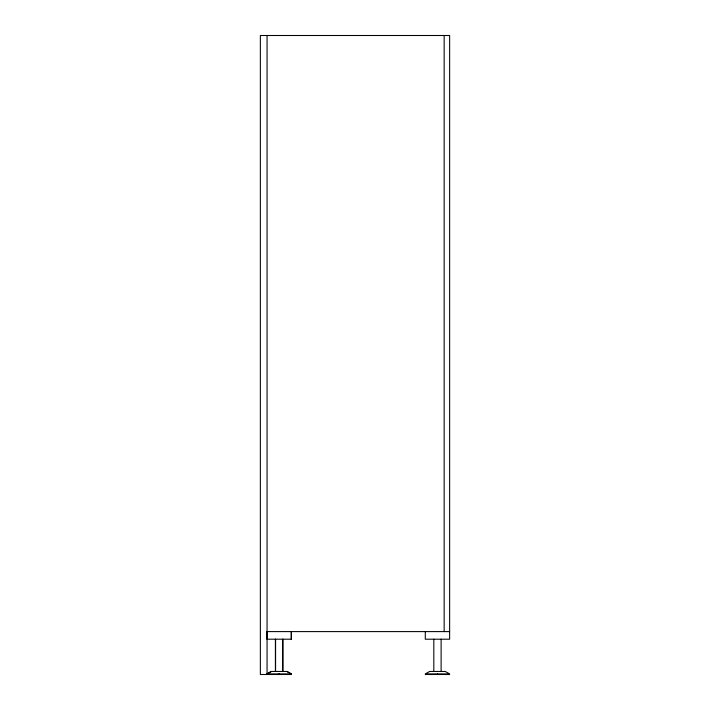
<?xml version="1.0" encoding="UTF-8"?>
<svg xmlns="http://www.w3.org/2000/svg" width="710" height="710" viewBox="0 0 710 710"><rect width="100%" height="100%" fill="white"/><g stroke="black" fill="none" stroke-linecap="round" stroke-linejoin="round"><path stroke-width="1.06" d="M267.058 673.914L271.442 671.456M449.634 631.598L266.88 631.598L266.88 639.204L291.402 639.204L291.402 631.598M291.402 674.5L260.366 674.5L260.366 35.5L449.634 35.5L449.634 639.204L425.29 639.204L425.29 631.598M425.29 674.5L449.634 674.5M286.84 671.456L291.224 673.914M444.158 35.5L444.158 631.598M441.114 639.204L441.114 671.456M437.458 673.914L437.458 674.5M433.81 639.204L433.81 671.456M291.224 631.598L291.224 639.204M282.882 639.204L282.882 671.456M282.704 639.204L282.704 671.456M279.234 673.914L279.234 674.5M279.048 673.914L279.048 674.5M275.586 639.204L275.586 671.456M275.4 639.204L275.4 671.456M267.058 35.5L267.058 674.5M271.264 671.456L266.88 673.914L291.402 673.914L287.017 671.456L271.264 671.456M429.674 671.456L425.29 673.914L449.634 673.914L445.25 671.456L429.674 671.456"/></g></svg>
